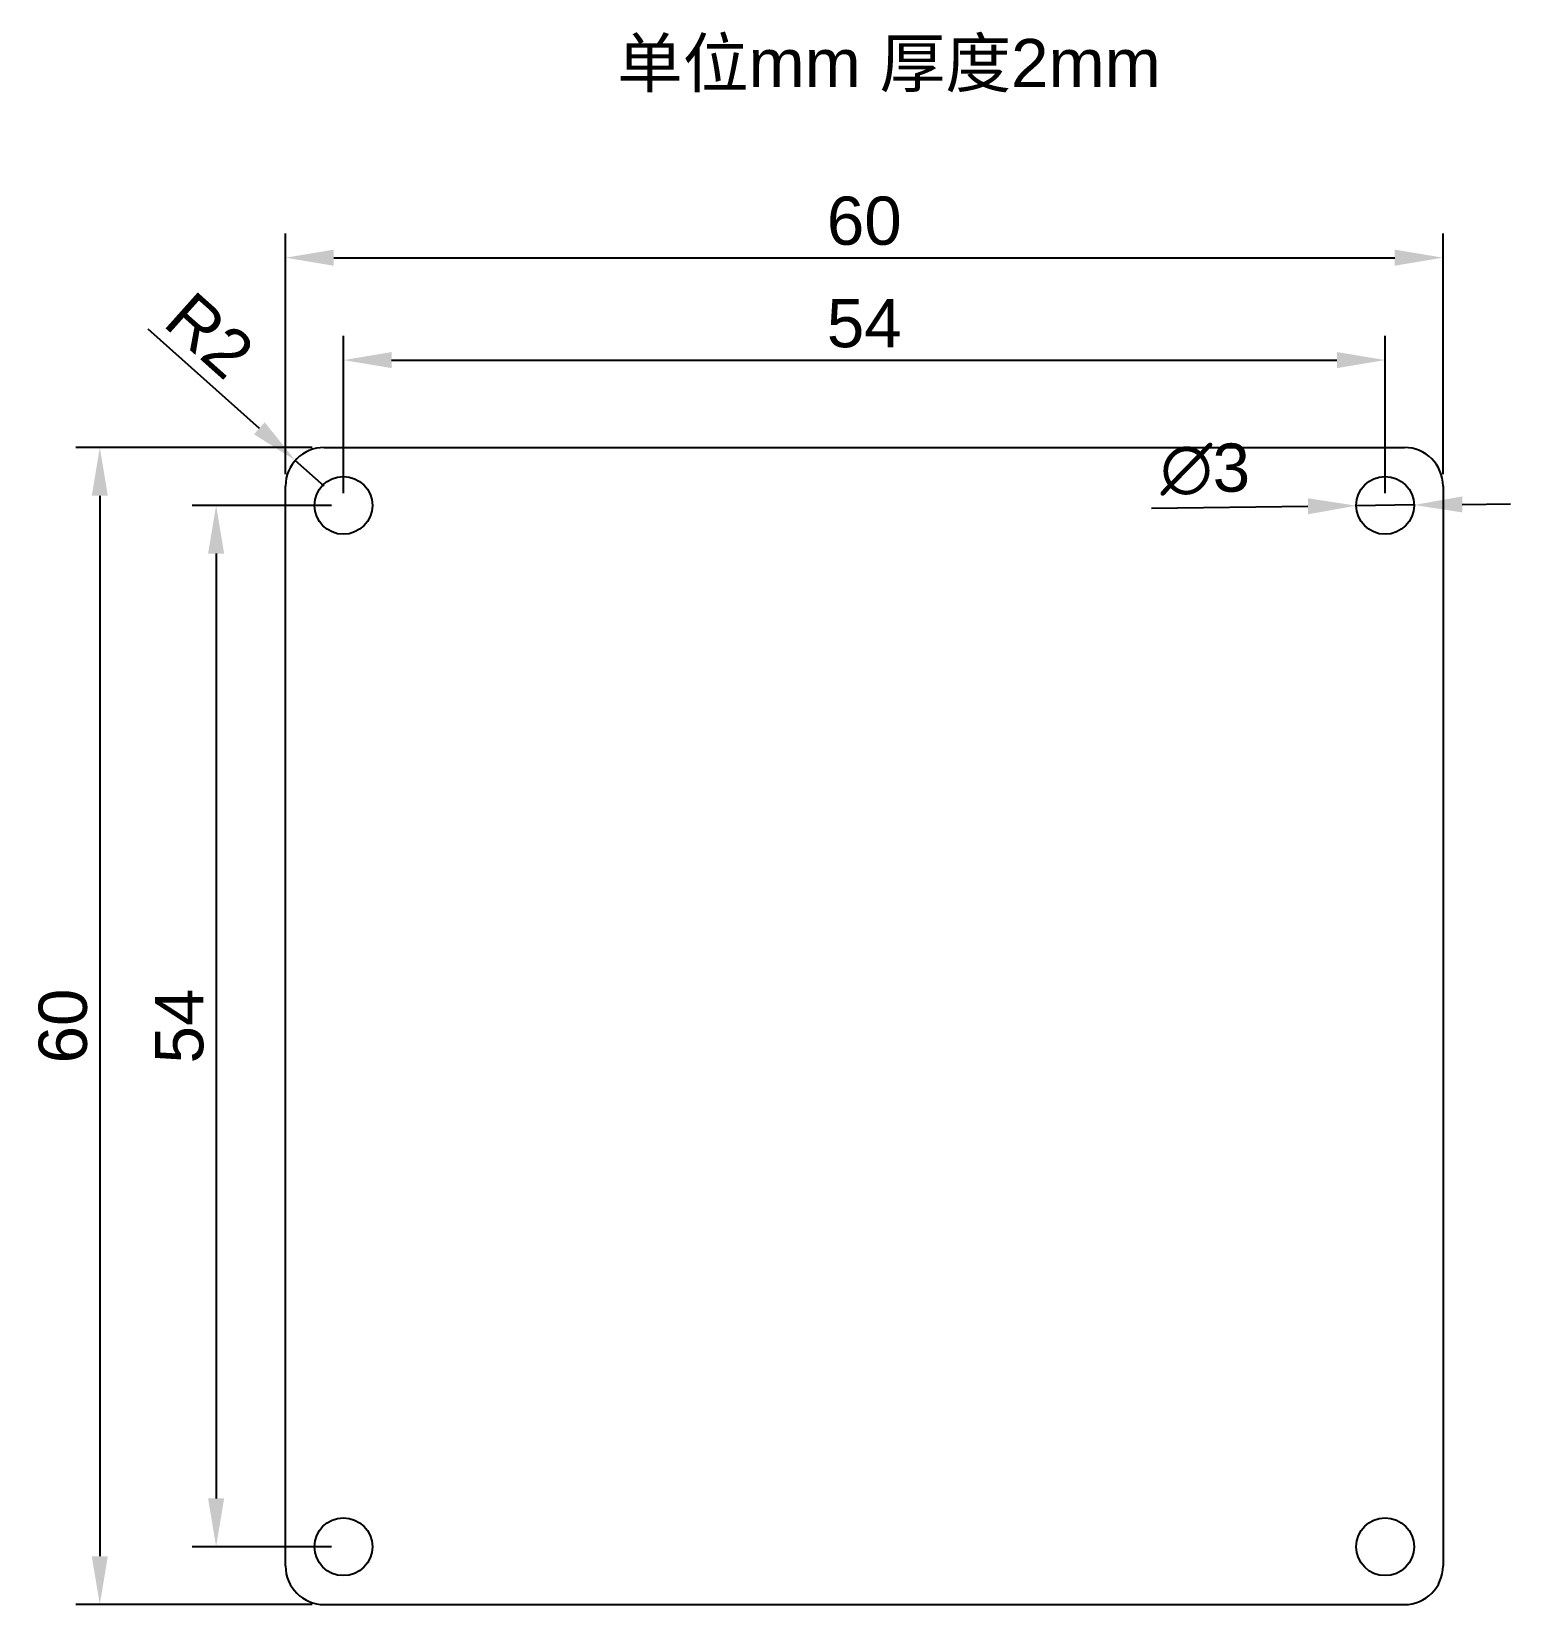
# Model space of a CAD drawing. Header units: millimetres. Extents: x -13.2 to 63.5, y 0 to 81.6.
import ezdxf

# ---------------------------------------------------------------- set-up
doc = ezdxf.new("R2010")
doc.units = ezdxf.units.MM
doc.styles.get("Standard").update_dxf_attribs({"font": 'arial.ttf'})
doc.dimstyles.new('ISO-25', dxfattribs={"dimtxt": 2.5, "dimasz": 2.5, "dimexe": 1.25, "dimexo": 0.625, "dimtad": 1, "dimtxsty": 'Standard', "dimcen": 2.5, "dimadec": 0, "dimazin": 0, "dimtfac": 1, "dimtmove": 0, "dimatfit": 3, "dimfxl": 1, "dimarcsym": 0})

# ---------------------------------------------------------------- blocks, each defined once
blk = doc.blocks.new('*D2')
at = {"color": 0, "lineweight": -2, "transparency": 16777216}
for p, q in [((0, 58.625), (0, 71.093)), ((60, 58.625), (60, 71.093)), ((2.5, 69.843), (57.5, 69.843))]:
    blk.add_line(p, q, dxfattribs=at)
at = {"color": 0, "transparency": 16777216}
for points in [[(2.5, 70.259), (2.5, 69.426), (0, 69.843)], [(57.5, 70.259), (57.5, 69.426), (60, 69.843)]]:
    blk.add_solid(points, dxfattribs=at)
at = {"layer": 'Defpoints', "color": 0, "transparency": 16777216}
for p in [(60, 69.843), (0, 58), (60, 58)]:
    blk.add_point(p, dxfattribs=at)
at = {"color": 0, "transparency": 16777216, "insert": (30, 71.744), "char_height": 2.5, "attachment_point": 5}
blk.add_mtext('60', dxfattribs=at)
blk = doc.blocks.new('*D3')
at = {"color": 0, "lineweight": -2, "transparency": 16777216}
for p, q in [((1.375, 60), (-10.877, 60)), ((-9.627, 57.5), (-9.627, 2.5)), ((1.375, 0), (-10.877, 0))]:
    blk.add_line(p, q, dxfattribs=at)
at = {"color": 0, "transparency": 16777216}
for points in [[(-10.044, 57.5), (-9.211, 57.5), (-9.627, 60)], [(-10.044, 2.5), (-9.211, 2.5), (-9.627, 0)]]:
    blk.add_solid(points, dxfattribs=at)
at = {"layer": 'Defpoints', "color": 0, "transparency": 16777216}
for p in [(2, 60), (-9.627, 0), (2, 0)]:
    blk.add_point(p, dxfattribs=at)
at = {"color": 0, "transparency": 16777216, "insert": (-11.529, 30), "char_height": 2.5, "attachment_point": 5, "rotation": 90}
blk.add_mtext('60', dxfattribs=at)
blk = doc.blocks.new('*D4')
at = {"color": 0, "lineweight": -2, "transparency": 16777216}
for p, q in [((44.892, 56.856), (53, 56.952)), ((58.5, 57.018), (55.5, 56.982)), ((61, 57.048), (63.5, 57.078))]:
    blk.add_line(p, q, dxfattribs=at)
at = {"color": 0, "transparency": 16777216}
for points in [[(52.995, 57.369), (53.005, 56.536), (55.5, 56.982)], [(60.995, 57.464), (61.005, 56.631), (58.5, 57.018)]]:
    blk.add_solid(points, dxfattribs=at)
at = {"layer": 'Defpoints', "color": 0, "transparency": 16777216}
for p in [(55.5, 56.982), (58.5, 57.018)]:
    blk.add_point(p, dxfattribs=at)
at = {"color": 0, "transparency": 16777216, "insert": (47.673, 58.86), "char_height": 2.5, "attachment_point": 5, "rotation": 0.68366}
blk.add_mtext('∅3', dxfattribs=at)
blk = doc.blocks.new('*D5')
at = {"color": 0, "lineweight": -2, "transparency": 16777216}
for p, q in [((-7.144, 66.16), (-1.358, 60.996)), ((2, 58), (0.508, 59.332))]:
    blk.add_line(p, q, dxfattribs=at)
at = {"color": 0, "transparency": 16777216}
blk.add_solid([(-1.08, 61.307), (-1.635, 60.685), (0.508, 59.332)], dxfattribs=at)
at = {"layer": 'Defpoints', "color": 0, "transparency": 16777216}
for p in [(0.508, 59.332), (2, 58)]:
    blk.add_point(p, dxfattribs=at)
at = {"color": 0, "transparency": 16777216, "insert": (-3.932, 65.813), "char_height": 2.5, "attachment_point": 5, "rotation": 318.25652}
blk.add_mtext('R2', dxfattribs=at)
blk = doc.blocks.new('*D6')
at = {"color": 0, "lineweight": -2, "transparency": 16777216}
for p, q in [((2.375, 57), (-4.848, 57)), ((-3.598, 54.5), (-3.598, 5.5)), ((2.375, 3), (-4.848, 3))]:
    blk.add_line(p, q, dxfattribs=at)
at = {"color": 0, "transparency": 16777216}
for points in [[(-4.014, 54.5), (-3.181, 54.5), (-3.598, 57)], [(-4.014, 5.5), (-3.181, 5.5), (-3.598, 3)]]:
    blk.add_solid(points, dxfattribs=at)
at = {"layer": 'Defpoints', "color": 0, "transparency": 16777216}
for p in [(3, 57), (-3.598, 3), (3, 3)]:
    blk.add_point(p, dxfattribs=at)
at = {"color": 0, "transparency": 16777216, "insert": (-5.494, 30), "char_height": 2.5, "attachment_point": 5, "rotation": 90}
blk.add_mtext('54', dxfattribs=at)
blk = doc.blocks.new('*D7')
at = {"color": 0, "lineweight": -2, "transparency": 16777216}
for p, q in [((3, 57.625), (3, 65.783)), ((57, 57.625), (57, 65.783)), ((5.5, 64.533), (54.5, 64.533))]:
    blk.add_line(p, q, dxfattribs=at)
at = {"color": 0, "transparency": 16777216}
for points in [[(5.5, 64.949), (5.5, 64.116), (3, 64.533)], [(54.5, 64.949), (54.5, 64.116), (57, 64.533)]]:
    blk.add_solid(points, dxfattribs=at)
at = {"layer": 'Defpoints', "color": 0, "transparency": 16777216}
for p in [(57, 64.533), (3, 57), (57, 57)]:
    blk.add_point(p, dxfattribs=at)
at = {"color": 0, "transparency": 16777216, "insert": (30, 66.429), "char_height": 2.5, "attachment_point": 5}
blk.add_mtext('54', dxfattribs=at)

msp = doc.modelspace()

# ---------------------------------------------------------------- linework, layer by layer
for p, q in [((2, 60), (58, 60)), ((0, 2), (0, 58)), ((60, 58), (60, 2)), ((0, 0), (0, 0)), ((2, 0), (58, 0))]:
    msp.add_line(p, q)
for centre in [(3, 57), (57, 57), (3, 3), (57, 3)]:
    msp.add_circle(centre, 1.5)
for centre, start, end in [((2, 58), 90, 180), ((58, 58), 0, 90), ((2, 2), 180, 270), ((58, 2), 270, 0)]:
    msp.add_arc(centre, 2, start, end)

# ---------------------------------------------------------------- texts
at = {"insert": (17.181, 81.185), "char_height": 2.5, "attachment_point": 1}
msp.add_mtext_dynamic_manual_height_columns('{\\fSimSun|b0|i0|c134|p2;单位}mm {\\fSimSun|b0|i0|c134|p2;厚度}2mm', width=64.79022, gutter_width=12.5, heights=[0], dxfattribs=at)

# ---------------------------------------------------------------- dimensions: what is measured, and where the dimension line sits
for base, p1, p2, picture, middle in [((60, 69.843), (0, 58), (60, 58), '*D2', (30, 71.744)), ((57, 64.533), (3, 57), (57, 57), '*D7', (30, 66.429))]:
    dim = msp.add_linear_dim(base=base, p1=p1, p2=p2, dimstyle='ISO-25')
    dim.commit()
    dim.dimension.update_dxf_attribs({"geometry": picture, "text_midpoint": middle})
dim = msp.add_radius_dim(center=(2, 58), mpoint=(0.508, 59.332), dimstyle='ISO-25')
dim.commit()
dim.dimension.update_dxf_attribs({"geometry": '*D5', "text_midpoint": (-3.932, 65.813)})
dim = msp.add_diameter_dim_2p(p1=(58.5, 57.018), p2=(55.5, 56.982), dimstyle='ISO-25')
dim.commit()
dim.dimension.update_dxf_attribs({"geometry": '*D4', "text_midpoint": (47.673, 58.86)})
for base, p1, p2, picture, middle in [((-9.627, 0), (2, 60), (2, 0), '*D3', (-11.529, 30)), ((-3.598, 3), (3, 57), (3, 3), '*D6', (-5.494, 30))]:
    dim = msp.add_linear_dim(base=base, p1=p1, p2=p2, angle=90, dimstyle='ISO-25')
    dim.commit()
    dim.dimension.update_dxf_attribs({"geometry": picture, "text_midpoint": middle})

doc.saveas('drawing.dxf')
